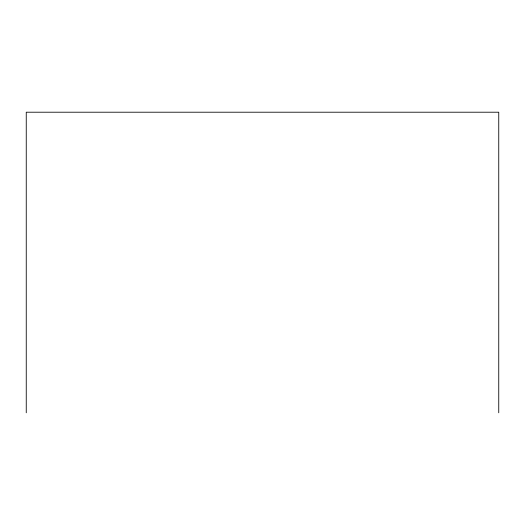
<?xml version="1.0" encoding="UTF-8"?>
<svg xmlns="http://www.w3.org/2000/svg" width="525" height="525" viewBox="0 0 525 525"><rect width="100%" height="100%" fill="white"/><g stroke="black" fill="none" stroke-linecap="round" stroke-linejoin="round"><path stroke-width="0.79" d="M498.75 412.788L498.75 112.212L26.25 112.212L26.25 412.788"/></g></svg>
